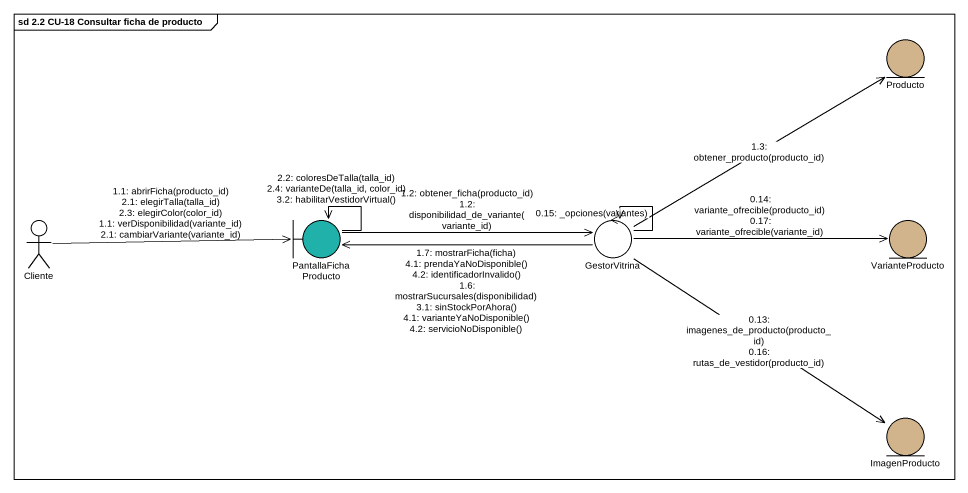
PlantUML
@startuml
mainframe sd 2.2 CU-18 Consultar ficha de producto
entity Producto #D2B48C
actor Cliente
boundary PantallaFichaProducto #20B2AA
control GestorVitrina
entity VarianteProducto #D2B48C
entity ImagenProducto #D2B48C
GestorVitrina --> ImagenProducto : 0.13: imagenes_de_producto(producto_id)\n0.16: rutas_de_vestidor(producto_id)
GestorVitrina -right-> VarianteProducto : 0.14: variante_ofrecible(producto_id)\n0.17: variante_ofrecible(variante_id)
GestorVitrina --> GestorVitrina : 0.15: _opciones(variantes)
Cliente -right-> PantallaFichaProducto : 1.1: abrirFicha(producto_id)\n2.1: elegirTalla(talla_id)\n2.3: elegirColor(color_id)\n1.1: verDisponibilidad(variante_id)\n2.1: cambiarVariante(variante_id)
PantallaFichaProducto -right-> GestorVitrina : 1.2: obtener_ficha(producto_id)\n1.2: disponibilidad_de_variante(variante_id)
GestorVitrina -up-> Producto : 1.3: obtener_producto(producto_id)
GestorVitrina -left-> PantallaFichaProducto : 1.7: mostrarFicha(ficha)\n4.1: prendaYaNoDisponible()\n4.2: identificadorInvalido()\n1.6: mostrarSucursales(disponibilidad)\n3.1: sinStockPorAhora()\n4.1: varianteYaNoDisponible()\n4.2: servicioNoDisponible()
PantallaFichaProducto --> PantallaFichaProducto : 2.2: coloresDeTalla(talla_id)\n2.4: varianteDe(talla_id, color_id)\n3.2: habilitarVestidorVirtual()
@enduml
